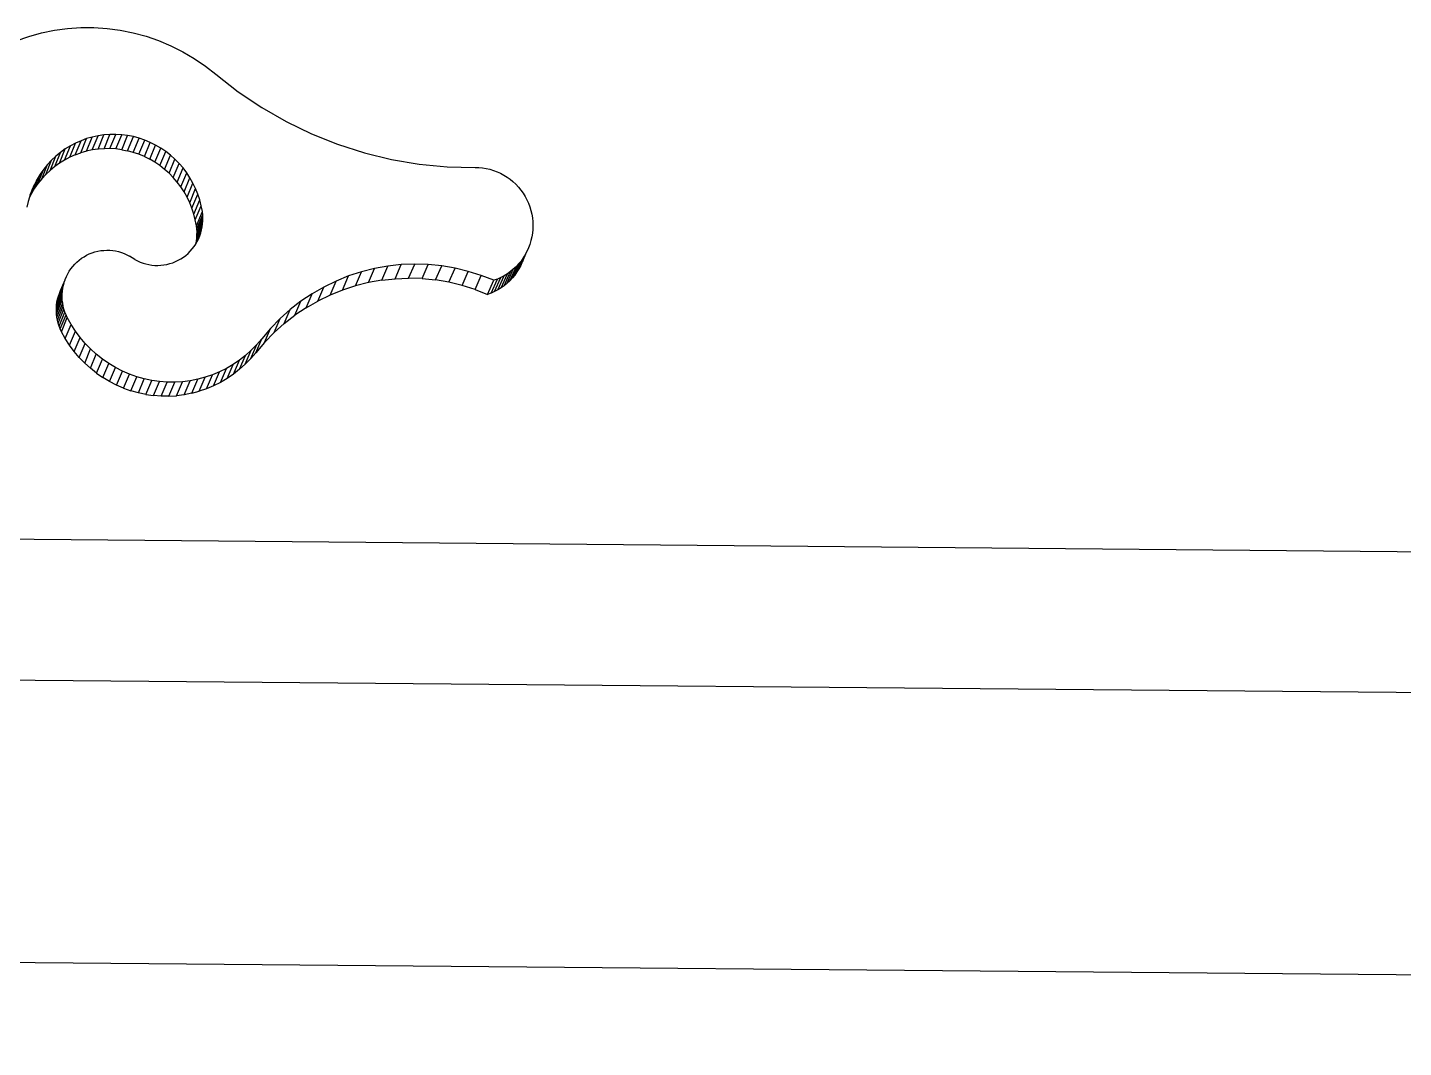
# Model space of a CAD drawing. Extents: x -106 to 80, y -44 to 65.
# Drawn here: x 2.273 to 4.618, y 31.477 to 33.215 of the extents above; entities that cross this region are included whole.
import ezdxf

# ---------------------------------------------------------------- set-up
doc = ezdxf.new("R2010")
doc.units = 0
doc.layers.get('0').update_dxf_attribs({"linetype": 'CONTINUOUS'})

msp = doc.modelspace()

# ---------------------------------------------------------------- linework, layer by layer
for p, q in [((2.3187, 33.2101), (2.341, 33.2132)), ((2.341, 33.2132), (2.3635, 33.2148)), ((2.3635, 33.2148), (2.3861, 33.2148)), ((2.3861, 33.2148), (2.4086, 33.2133)), ((2.4086, 33.2133), (2.431, 33.2104)), ((2.2536, 33.192), (2.2749, 33.1995)), ((2.2749, 33.1995), (2.2966, 33.2056)), ((2.2966, 33.2056), (2.3187, 33.2101)), ((2.431, 33.2104), (2.4531, 33.2059)), ((2.4531, 33.2059), (2.475, 33.1999)), ((2.475, 33.1999), (2.4964, 33.1925)), ((2.4964, 33.1925), (2.5173, 33.1837)), ((2.5173, 33.1837), (2.5376, 33.1735)), ((2.5376, 33.1735), (2.5572, 33.162)), ((2.5572, 33.162), (2.576, 33.1491)), ((2.576, 33.1491), (2.594, 33.1351)), ((2.594, 33.1351), (2.632, 33.1055)), ((2.632, 33.1055), (2.672, 33.0786)), ((2.672, 33.0786), (2.7137, 33.0547)), ((2.7137, 33.0547), (2.7569, 33.0338)), ((2.3637, 33.0013), (2.3736, 33.0255)), ((2.3736, 33.0255), (2.3641, 33.022)), ((2.3734, 33.0041), (2.3833, 33.0283)), ((2.3833, 33.0283), (2.3736, 33.0255)), ((2.3832, 33.0062), (2.3931, 33.0304)), ((2.3931, 33.0304), (2.3833, 33.0283)), ((2.4031, 33.0318), (2.3931, 33.0304)), ((2.3932, 33.0077), (2.4031, 33.0318)), ((2.4132, 33.0326), (2.4031, 33.0318)), ((2.4033, 33.0084), (2.4132, 33.0326)), ((2.4233, 33.0327), (2.4132, 33.0326)), ((2.4134, 33.0085), (2.4233, 33.0327)), ((2.4334, 33.0321), (2.4233, 33.0327)), ((2.4234, 33.0079), (2.4334, 33.0321)), ((2.4434, 33.0308), (2.4334, 33.0321)), ((2.4335, 33.0067), (2.4434, 33.0308)), ((2.4534, 33.0289), (2.4434, 33.0308)), ((2.4434, 33.0047), (2.4534, 33.0289)), ((2.4532, 33.0021), (2.4632, 33.0263)), ((2.4632, 33.0263), (2.4534, 33.0289)), ((2.4728, 33.023), (2.4632, 33.0263)), ((2.7569, 33.0338), (2.8014, 33.016)), ((2.3192, 32.9779), (2.329, 33.0021)), ((2.329, 33.0021), (2.3212, 32.9956)), ((2.3274, 32.9838), (2.3373, 33.0079)), ((2.3373, 33.0079), (2.329, 33.0021)), ((2.336, 32.9891), (2.3459, 33.0132)), ((2.3459, 33.0132), (2.3373, 33.0079)), ((2.345, 32.9938), (2.3548, 33.0179)), ((2.3548, 33.0179), (2.3459, 33.0132)), ((2.3542, 32.9978), (2.3641, 33.022)), ((2.3542, 32.9978), (2.3637, 33.0013)), ((2.3641, 33.022), (2.3548, 33.0179)), ((2.3734, 33.0041), (2.3637, 33.0013)), ((2.3832, 33.0062), (2.3734, 33.0041)), ((2.3932, 33.0077), (2.3832, 33.0062)), ((2.4033, 33.0084), (2.3932, 33.0077)), ((2.4134, 33.0085), (2.4033, 33.0084)), ((2.4234, 33.0079), (2.4134, 33.0085)), ((2.4335, 33.0067), (2.4234, 33.0079)), ((2.4335, 33.0067), (2.4434, 33.0047)), ((2.4532, 33.0021), (2.4434, 33.0047)), ((2.4628, 32.9988), (2.4532, 33.0021)), ((2.4628, 32.9988), (2.4728, 33.023)), ((2.4721, 32.9949), (2.4821, 33.0191)), ((2.4821, 33.0191), (2.4728, 33.023)), ((2.4812, 32.9904), (2.4912, 33.0145)), ((2.4912, 33.0145), (2.4821, 33.0191)), ((2.49, 32.9852), (2.5, 33.0094)), ((2.5, 33.0094), (2.4912, 33.0145)), ((2.4985, 32.9795), (2.5085, 33.0037)), ((2.5085, 33.0037), (2.5, 33.0094)), ((2.5165, 32.9974), (2.5085, 33.0037)), ((2.8014, 33.016), (2.847, 33.0014)), ((2.847, 33.0014), (2.8934, 32.9901)), ((2.297, 32.9571), (2.3069, 32.9813)), ((2.3069, 32.9813), (2.3005, 32.9734)), ((2.304, 32.9646), (2.3138, 32.9887)), ((2.3138, 32.9887), (2.3069, 32.9813)), ((2.3114, 32.9715), (2.3212, 32.9956)), ((2.3192, 32.9779), (2.3114, 32.9715)), ((2.3212, 32.9956), (2.3138, 32.9887)), ((2.3274, 32.9838), (2.3192, 32.9779)), ((2.336, 32.9891), (2.3274, 32.9838)), ((2.345, 32.9938), (2.336, 32.9891)), ((2.3542, 32.9978), (2.345, 32.9938)), ((2.4721, 32.9949), (2.4628, 32.9988)), ((2.4721, 32.9949), (2.4812, 32.9904)), ((2.49, 32.9852), (2.4812, 32.9904)), ((2.4985, 32.9795), (2.49, 32.9852)), ((2.5065, 32.9732), (2.4985, 32.9795)), ((2.5065, 32.9732), (2.5165, 32.9974)), ((2.5141, 32.9664), (2.5242, 32.9906)), ((2.5242, 32.9906), (2.5165, 32.9974)), ((2.5213, 32.9591), (2.5313, 32.9833)), ((2.5313, 32.9833), (2.5242, 32.9906)), ((2.538, 32.9755), (2.5313, 32.9833)), ((2.8934, 32.9901), (2.9405, 32.9822)), ((2.9405, 32.9822), (2.988, 32.9776)), ((2.988, 32.9776), (3.0357, 32.9764)), ((2.2794, 32.9323), (2.2893, 32.9564)), ((2.2893, 32.9564), (2.2845, 32.9473)), ((2.2848, 32.941), (2.2946, 32.9651)), ((2.2946, 32.9651), (2.2893, 32.9564)), ((2.2906, 32.9493), (2.3005, 32.9734)), ((2.297, 32.9571), (2.2906, 32.9493)), ((2.3005, 32.9734), (2.2946, 32.9651)), ((2.304, 32.9646), (2.297, 32.9571)), ((2.3114, 32.9715), (2.304, 32.9646)), ((2.5141, 32.9664), (2.5065, 32.9732)), ((2.5213, 32.9591), (2.5141, 32.9664)), ((2.528, 32.9514), (2.5213, 32.9591)), ((2.528, 32.9514), (2.538, 32.9755)), ((2.5341, 32.9432), (2.5442, 32.9673)), ((2.5442, 32.9673), (2.538, 32.9755)), ((2.5398, 32.9346), (2.5498, 32.9587)), ((2.5498, 32.9587), (2.5442, 32.9673)), ((2.5549, 32.9498), (2.5498, 32.9587)), ((3.0357, 32.9764), (3.0421, 32.9763)), ((3.0421, 32.9763), (3.0484, 32.9757)), ((3.0484, 32.9757), (3.0548, 32.9747)), ((3.0548, 32.9747), (3.061, 32.9733)), ((3.061, 32.9733), (3.0672, 32.9714)), ((3.0672, 32.9714), (3.0732, 32.9692)), ((3.0732, 32.9692), (3.079, 32.9665)), ((3.079, 32.9665), (3.0847, 32.9635)), ((3.0847, 32.9635), (3.0902, 32.9601)), ((3.0902, 32.9601), (3.0954, 32.9563)), ((3.0954, 32.9563), (3.1004, 32.9522)), ((2.2794, 32.9323), (2.2762, 32.926)), ((2.2774, 32.9299), (2.2845, 32.9473)), ((2.2804, 32.938), (2.2774, 32.9299)), ((2.2848, 32.941), (2.2794, 32.9323)), ((2.2845, 32.9473), (2.2804, 32.938)), ((2.2906, 32.9493), (2.2848, 32.941)), ((2.5341, 32.9432), (2.528, 32.9514)), ((2.5398, 32.9346), (2.5341, 32.9432)), ((2.5448, 32.9257), (2.5398, 32.9346)), ((2.5448, 32.9257), (2.5549, 32.9498)), ((2.5493, 32.9164), (2.5593, 32.9405)), ((2.5531, 32.9069), (2.5632, 32.9309)), ((2.5593, 32.9405), (2.5549, 32.9498)), ((2.5632, 32.9309), (2.5593, 32.9405)), ((2.5664, 32.9212), (2.5632, 32.9309)), ((3.1004, 32.9522), (3.1052, 32.9478)), ((3.1052, 32.9478), (3.1096, 32.943)), ((3.1096, 32.943), (3.1137, 32.938)), ((3.1137, 32.938), (3.1175, 32.9327)), ((3.1175, 32.9327), (3.1209, 32.9272)), ((2.274, 32.9185), (2.2717, 32.9085)), ((2.2762, 32.926), (2.274, 32.9185)), ((2.2768, 32.9284), (2.2762, 32.926)), ((2.2774, 32.9299), (2.2768, 32.9284)), ((2.5493, 32.9164), (2.5448, 32.9257)), ((2.5531, 32.9069), (2.5493, 32.9164)), ((2.5563, 32.8971), (2.5664, 32.9212)), ((2.5589, 32.8871), (2.569, 32.9112)), ((2.569, 32.9112), (2.5664, 32.9212)), ((2.5709, 32.9011), (2.569, 32.9112)), ((3.1209, 32.9272), (3.124, 32.9214)), ((3.124, 32.9214), (3.1266, 32.9155)), ((3.1266, 32.9155), (3.1289, 32.9094)), ((3.1289, 32.9094), (3.1308, 32.9032)), ((2.5563, 32.8971), (2.5531, 32.9069)), ((2.5589, 32.8871), (2.5563, 32.8971)), ((2.5608, 32.877), (2.5589, 32.8871)), ((2.5608, 32.877), (2.5709, 32.9011)), ((2.5615, 32.8718), (2.5715, 32.8959)), ((2.5617, 32.8614), (2.5718, 32.8854)), ((2.5618, 32.8666), (2.5719, 32.8906)), ((2.5715, 32.8959), (2.5709, 32.9011)), ((2.5714, 32.8802), (2.5718, 32.8854)), ((2.5719, 32.8906), (2.5715, 32.8959)), ((2.5718, 32.8854), (2.5719, 32.8906)), ((3.1308, 32.9032), (3.1323, 32.8968)), ((3.1323, 32.8968), (3.1334, 32.8904)), ((3.1334, 32.8904), (3.134, 32.8839)), ((3.134, 32.8839), (3.1343, 32.8774)), ((2.5596, 32.8458), (2.5697, 32.8699)), ((2.5607, 32.851), (2.5707, 32.875)), ((2.5615, 32.8718), (2.5608, 32.877)), ((2.5614, 32.8561), (2.5714, 32.8802)), ((2.5614, 32.8561), (2.5617, 32.8614)), ((2.5618, 32.8666), (2.5615, 32.8718)), ((2.5617, 32.8614), (2.5618, 32.8666)), ((2.5623, 32.8504), (2.5683, 32.8648)), ((2.5666, 32.8599), (2.5683, 32.8648)), ((2.5683, 32.8648), (2.5697, 32.8699)), ((2.5697, 32.8699), (2.5707, 32.875)), ((2.5707, 32.875), (2.5714, 32.8802)), ((3.1335, 32.8644), (3.1324, 32.858)), ((3.1341, 32.8709), (3.1335, 32.8644)), ((3.1343, 32.8774), (3.1341, 32.8709)), ((2.5502, 32.8337), (2.5536, 32.8375)), ((2.5536, 32.8375), (2.5568, 32.8416)), ((2.5568, 32.8416), (2.5596, 32.8458)), ((2.5596, 32.8458), (2.5607, 32.851)), ((2.5596, 32.8458), (2.5597, 32.8459)), ((2.5596, 32.8458), (2.5596, 32.8458)), ((2.5597, 32.8459), (2.5623, 32.8504)), ((2.5607, 32.851), (2.5614, 32.8561)), ((2.5623, 32.8504), (2.5646, 32.8551)), ((2.5646, 32.8551), (2.5666, 32.8599)), ((3.1269, 32.8394), (3.1242, 32.8335)), ((3.1291, 32.8454), (3.1269, 32.8394)), ((3.131, 32.8517), (3.1291, 32.8454)), ((3.1324, 32.858), (3.131, 32.8517)), ((2.3534, 32.8116), (2.357, 32.8152)), ((2.357, 32.8152), (2.3608, 32.8186)), ((2.3608, 32.8186), (2.3649, 32.8216)), ((2.3649, 32.8216), (2.3692, 32.8244)), ((2.3692, 32.8244), (2.3736, 32.8269)), ((2.3736, 32.8269), (2.3782, 32.8291)), ((2.3782, 32.8291), (2.3829, 32.831)), ((2.3829, 32.831), (2.3878, 32.8325)), ((2.3878, 32.8325), (2.3927, 32.8338)), ((2.3927, 32.8338), (2.3977, 32.8347)), ((2.3977, 32.8347), (2.4027, 32.8352)), ((2.4027, 32.8352), (2.4078, 32.8355)), ((2.4078, 32.8355), (2.4129, 32.8353)), ((2.4129, 32.8353), (2.418, 32.8349)), ((2.418, 32.8349), (2.423, 32.8341)), ((2.423, 32.8341), (2.428, 32.833)), ((2.428, 32.833), (2.4329, 32.8315)), ((2.4329, 32.8315), (2.4377, 32.8297)), ((2.4377, 32.8297), (2.4423, 32.8276)), ((2.4423, 32.8276), (2.4469, 32.8252)), ((2.4556, 32.8198), (2.4469, 32.8252)), ((2.4556, 32.8198), (2.4602, 32.8174)), ((2.4602, 32.8174), (2.4649, 32.8153)), ((2.4649, 32.8153), (2.4698, 32.8135)), ((2.4698, 32.8135), (2.4747, 32.812)), ((2.5154, 32.8125), (2.5203, 32.814)), ((2.5203, 32.814), (2.5251, 32.8159)), ((2.5251, 32.8159), (2.5297, 32.8182)), ((2.5297, 32.8182), (2.5342, 32.8207)), ((2.5342, 32.8207), (2.5385, 32.8235)), ((2.5385, 32.8235), (2.5426, 32.8266)), ((2.5426, 32.8266), (2.5465, 32.83)), ((2.5465, 32.83), (2.5502, 32.8337)), ((3.1035, 32.793), (3.1141, 32.817)), ((3.1072, 32.7983), (3.1178, 32.8223)), ((3.1141, 32.817), (3.11, 32.812)), ((3.1106, 32.8038), (3.1187, 32.8221)), ((3.1163, 32.8154), (3.1136, 32.8095)), ((3.1178, 32.8223), (3.1141, 32.817)), ((3.1165, 32.8158), (3.1163, 32.8154)), ((3.1165, 32.8158), (3.1242, 32.8335)), ((3.1185, 32.8214), (3.1165, 32.8158)), ((3.1197, 32.8252), (3.1178, 32.8223)), ((3.1185, 32.8214), (3.1218, 32.8289)), ((3.1187, 32.8221), (3.1185, 32.8214)), ((3.1187, 32.8221), (3.1212, 32.8278)), ((3.1197, 32.8252), (3.1187, 32.8221)), ((3.1212, 32.8278), (3.1197, 32.8252)), ((3.1218, 32.8289), (3.1212, 32.8278)), ((3.1242, 32.8335), (3.1218, 32.8289)), ((2.3371, 32.7857), (2.3391, 32.7905)), ((2.3391, 32.7905), (2.3414, 32.7951)), ((2.3414, 32.7951), (2.3439, 32.7995)), ((2.3439, 32.7995), (2.3468, 32.8038)), ((2.3468, 32.8038), (2.35, 32.8078)), ((2.35, 32.8078), (2.3534, 32.8116)), ((2.4747, 32.812), (2.4798, 32.8109)), ((2.4798, 32.8109), (2.4849, 32.8101)), ((2.4849, 32.8101), (2.49, 32.8096)), ((2.49, 32.8096), (2.4951, 32.8095)), ((2.4951, 32.8095), (2.5003, 32.8097)), ((2.5003, 32.8097), (2.5054, 32.8103)), ((2.5054, 32.8103), (2.5104, 32.8112)), ((2.5104, 32.8112), (2.5154, 32.8125)), ((2.8201, 32.7915), (2.7988, 32.7828)), ((2.8098, 32.7675), (2.8201, 32.7915)), ((2.842, 32.7986), (2.8201, 32.7915)), ((2.8317, 32.7746), (2.842, 32.7986)), ((2.8643, 32.8042), (2.842, 32.7986)), ((2.854, 32.7802), (2.8643, 32.8042)), ((2.887, 32.8083), (2.8643, 32.8042)), ((2.8766, 32.7843), (2.887, 32.8083)), ((2.9099, 32.8108), (2.887, 32.8083)), ((2.8995, 32.7868), (2.9099, 32.8108)), ((2.9329, 32.8117), (2.9099, 32.8108)), ((2.9225, 32.7877), (2.9329, 32.8117)), ((2.956, 32.811), (2.9329, 32.8117)), ((2.9455, 32.787), (2.956, 32.811)), ((2.9789, 32.8087), (2.956, 32.811)), ((2.9685, 32.7847), (2.9789, 32.8087)), ((3.0017, 32.8048), (2.9789, 32.8087)), ((2.9912, 32.7809), (3.0017, 32.8048)), ((3.0242, 32.7994), (3.0017, 32.8048)), ((3.0136, 32.7755), (3.0242, 32.7994)), ((3.0462, 32.7925), (3.0242, 32.7994)), ((3.0357, 32.7686), (3.0462, 32.7925)), ((3.0678, 32.7841), (3.0462, 32.7925)), ((3.0747, 32.7679), (3.0853, 32.7918)), ((3.0853, 32.7918), (3.0796, 32.7888)), ((3.0802, 32.7712), (3.0908, 32.7952)), ((3.0908, 32.7952), (3.0853, 32.7918)), ((3.0854, 32.7749), (3.096, 32.7989)), ((3.0904, 32.779), (3.1009, 32.8029)), ((3.096, 32.7989), (3.0908, 32.7952)), ((3.095, 32.7834), (3.1056, 32.8073)), ((3.1009, 32.8029), (3.096, 32.7989)), ((3.0994, 32.7881), (3.11, 32.812)), ((3.1035, 32.793), (3.0994, 32.7881)), ((3.1056, 32.8073), (3.1009, 32.8029)), ((3.1072, 32.7983), (3.1035, 32.793)), ((3.11, 32.812), (3.1056, 32.8073)), ((3.1106, 32.8038), (3.1072, 32.7983)), ((3.1136, 32.8095), (3.1106, 32.8038)), ((18.2179, 32.1984), (-45.9843, 32.7785)), ((2.3231, 32.7469), (2.333, 32.7708)), ((2.3242, 32.7519), (2.3334, 32.7745)), ((2.3255, 32.7569), (2.3308, 32.7698)), ((2.3272, 32.7618), (2.3292, 32.7665)), ((2.3292, 32.7665), (2.3369, 32.7852)), ((2.3292, 32.7665), (2.3308, 32.7698)), ((2.3308, 32.7698), (2.3354, 32.7809)), ((2.3308, 32.7698), (2.3315, 32.7711)), ((2.3315, 32.7711), (2.3352, 32.78)), ((2.3315, 32.7711), (2.3334, 32.7745)), ((2.3323, 32.7657), (2.333, 32.7708)), ((2.333, 32.7708), (2.3339, 32.7752)), ((2.3334, 32.7745), (2.334, 32.7759)), ((2.3334, 32.7745), (2.3339, 32.7752)), ((2.3339, 32.7752), (2.334, 32.7759)), ((2.334, 32.7759), (2.3352, 32.78)), ((2.3352, 32.78), (2.3354, 32.7809)), ((2.3354, 32.7809), (2.3369, 32.7852)), ((2.3369, 32.7852), (2.3371, 32.7857)), ((2.778, 32.7727), (2.7581, 32.7613)), ((2.7678, 32.7488), (2.778, 32.7727)), ((2.7988, 32.7828), (2.778, 32.7727)), ((2.7885, 32.7589), (2.7988, 32.7828)), ((2.8098, 32.7675), (2.7885, 32.7589)), ((2.8317, 32.7746), (2.8098, 32.7675)), ((2.854, 32.7802), (2.8317, 32.7746)), ((2.8766, 32.7843), (2.854, 32.7802)), ((2.8766, 32.7843), (2.8995, 32.7868)), ((2.8995, 32.7868), (2.9225, 32.7877)), ((2.9455, 32.787), (2.9225, 32.7877)), ((2.9455, 32.787), (2.9685, 32.7847)), ((2.9912, 32.7809), (2.9685, 32.7847)), ((3.0136, 32.7755), (2.9912, 32.7809)), ((3.0357, 32.7686), (3.0136, 32.7755)), ((3.0357, 32.7686), (3.0572, 32.7601)), ((3.0572, 32.7601), (3.0678, 32.7841)), ((3.0632, 32.7623), (3.0738, 32.7863)), ((3.0738, 32.7863), (3.0678, 32.7841)), ((3.0691, 32.7649), (3.0796, 32.7888)), ((3.0747, 32.7679), (3.0691, 32.7649)), ((3.0796, 32.7888), (3.0738, 32.7863)), ((3.0802, 32.7712), (3.0747, 32.7679)), ((3.0854, 32.7749), (3.0802, 32.7712)), ((3.0904, 32.779), (3.0854, 32.7749)), ((3.095, 32.7834), (3.0904, 32.779)), ((3.0994, 32.7881), (3.095, 32.7834)), ((2.322, 32.7366), (2.3319, 32.7605)), ((2.322, 32.7314), (2.3319, 32.7554)), ((2.3223, 32.7263), (2.3321, 32.7502)), ((2.3224, 32.7418), (2.3323, 32.7657)), ((2.3224, 32.7418), (2.3231, 32.7469)), ((2.3229, 32.7211), (2.3328, 32.745)), ((2.3231, 32.7469), (2.3242, 32.7519)), ((2.3242, 32.7519), (2.3255, 32.7569)), ((2.3255, 32.7569), (2.3272, 32.7618)), ((2.3319, 32.7605), (2.3323, 32.7657)), ((2.3319, 32.7554), (2.3319, 32.7605)), ((2.3321, 32.7502), (2.3319, 32.7554)), ((2.3328, 32.745), (2.3321, 32.7502)), ((2.3337, 32.7399), (2.3328, 32.745)), ((2.7389, 32.7484), (2.7206, 32.7342)), ((2.7286, 32.7245), (2.7389, 32.7484)), ((2.7581, 32.7613), (2.7389, 32.7484)), ((2.7478, 32.7373), (2.7581, 32.7613)), ((2.7478, 32.7373), (2.7678, 32.7488)), ((2.7885, 32.7589), (2.7678, 32.7488)), ((3.0632, 32.7623), (3.0572, 32.7601)), ((3.0691, 32.7649), (3.0632, 32.7623)), ((2.322, 32.7366), (2.3224, 32.7418)), ((2.322, 32.7314), (2.322, 32.7366)), ((2.3223, 32.7263), (2.322, 32.7314)), ((2.3229, 32.7211), (2.3223, 32.7263)), ((2.3239, 32.716), (2.3229, 32.7211)), ((2.3239, 32.716), (2.3337, 32.7399)), ((2.3251, 32.711), (2.335, 32.7349)), ((2.3267, 32.7061), (2.3366, 32.73)), ((2.3286, 32.7013), (2.3385, 32.7252)), ((2.3309, 32.6966), (2.3407, 32.7205)), ((2.335, 32.7349), (2.3337, 32.7399)), ((2.3366, 32.73), (2.335, 32.7349)), ((2.3385, 32.7252), (2.3366, 32.73)), ((2.3407, 32.7205), (2.3385, 32.7252)), ((2.3472, 32.7088), (2.3407, 32.7205)), ((2.7206, 32.7342), (2.7033, 32.7189)), ((2.7104, 32.7103), (2.7206, 32.7342)), ((2.7104, 32.7103), (2.7286, 32.7245)), ((2.7478, 32.7373), (2.7286, 32.7245)), ((2.3251, 32.711), (2.3239, 32.716)), ((2.3267, 32.7061), (2.3251, 32.711)), ((2.3286, 32.7013), (2.3267, 32.7061)), ((2.3309, 32.6966), (2.3286, 32.7013)), ((2.3373, 32.6849), (2.3309, 32.6966)), ((2.3373, 32.6849), (2.3472, 32.7088)), ((2.3446, 32.6737), (2.3544, 32.6976)), ((2.3544, 32.6976), (2.3472, 32.7088)), ((2.3624, 32.6868), (2.3544, 32.6976)), ((2.6871, 32.7023), (2.6721, 32.6847)), ((2.6769, 32.6784), (2.6871, 32.7023)), ((2.7033, 32.7189), (2.6871, 32.7023)), ((2.6931, 32.695), (2.7033, 32.7189)), ((2.7104, 32.7103), (2.6931, 32.695)), ((2.3446, 32.6737), (2.3373, 32.6849)), ((2.3525, 32.663), (2.3446, 32.6737)), ((2.3525, 32.663), (2.3624, 32.6868)), ((2.3611, 32.6528), (2.371, 32.6767)), ((2.371, 32.6767), (2.3624, 32.6868)), ((2.3802, 32.6671), (2.371, 32.6767)), ((2.6533, 32.6508), (2.6635, 32.6746)), ((2.6635, 32.6746), (2.6543, 32.6651)), ((2.6619, 32.6608), (2.6721, 32.6847)), ((2.6769, 32.6784), (2.6619, 32.6608)), ((2.6721, 32.6847), (2.6635, 32.6746)), ((2.6931, 32.695), (2.6769, 32.6784)), ((2.3611, 32.6528), (2.3525, 32.663)), ((2.3703, 32.6432), (2.3611, 32.6528)), ((2.3703, 32.6432), (2.3802, 32.6671)), ((2.3901, 32.6581), (2.3802, 32.6671)), ((2.3802, 32.6343), (2.3901, 32.6581)), ((2.4005, 32.6498), (2.3901, 32.6581)), ((2.3906, 32.626), (2.4005, 32.6498)), ((2.4114, 32.6423), (2.4005, 32.6498)), ((2.6445, 32.6563), (2.6341, 32.6482)), ((2.6343, 32.6325), (2.6445, 32.6563)), ((2.6441, 32.6413), (2.6543, 32.6651)), ((2.6533, 32.6508), (2.6441, 32.6413)), ((2.6543, 32.6651), (2.6445, 32.6563)), ((2.6619, 32.6608), (2.6533, 32.6508)), ((2.3802, 32.6343), (2.3703, 32.6432)), ((2.3906, 32.626), (2.3802, 32.6343)), ((2.3906, 32.626), (2.4014, 32.6185)), ((2.4014, 32.6185), (2.4114, 32.6423)), ((2.4227, 32.6355), (2.4114, 32.6423)), ((2.4128, 32.6116), (2.4227, 32.6355)), ((2.4345, 32.6294), (2.4227, 32.6355)), ((2.4246, 32.6056), (2.4345, 32.6294)), ((2.4466, 32.6242), (2.4345, 32.6294)), ((2.6002, 32.6283), (2.588, 32.6232)), ((2.59, 32.6045), (2.6002, 32.6283)), ((2.6119, 32.6341), (2.6002, 32.6283)), ((2.6018, 32.6103), (2.6119, 32.6341)), ((2.6232, 32.6408), (2.6119, 32.6341)), ((2.6131, 32.617), (2.6232, 32.6408)), ((2.6341, 32.6482), (2.6232, 32.6408)), ((2.624, 32.6244), (2.6341, 32.6482)), ((2.6343, 32.6325), (2.624, 32.6244)), ((2.6343, 32.6325), (2.6441, 32.6413)), ((2.4128, 32.6116), (2.4014, 32.6185)), ((2.4246, 32.6056), (2.4128, 32.6116)), ((2.4367, 32.6004), (2.4246, 32.6056)), ((2.4367, 32.6004), (2.4466, 32.6242)), ((2.4591, 32.6197), (2.4466, 32.6242)), ((2.4491, 32.5959), (2.4591, 32.6197)), ((2.4718, 32.6162), (2.4591, 32.6197)), ((2.4618, 32.5924), (2.4718, 32.6162)), ((2.4847, 32.6134), (2.4718, 32.6162)), ((2.4747, 32.5897), (2.4847, 32.6134)), ((2.4977, 32.6116), (2.4847, 32.6134)), ((2.4877, 32.5878), (2.4977, 32.6116)), ((2.5108, 32.6106), (2.4977, 32.6116)), ((2.5008, 32.5868), (2.5108, 32.6106)), ((2.5239, 32.6105), (2.5108, 32.6106)), ((2.5139, 32.5867), (2.5239, 32.6105)), ((2.537, 32.6113), (2.5239, 32.6105)), ((2.527, 32.5875), (2.537, 32.6113)), ((2.5501, 32.613), (2.537, 32.6113)), ((2.54, 32.5892), (2.5501, 32.613)), ((2.5629, 32.6155), (2.5501, 32.613)), ((2.5529, 32.5917), (2.5629, 32.6155)), ((2.5756, 32.6189), (2.5629, 32.6155)), ((2.5655, 32.5951), (2.5756, 32.6189)), ((2.588, 32.6232), (2.5756, 32.6189)), ((2.5779, 32.5994), (2.588, 32.6232)), ((2.59, 32.6045), (2.5779, 32.5994)), ((2.6018, 32.6103), (2.59, 32.6045)), ((2.6131, 32.617), (2.6018, 32.6103)), ((2.624, 32.6244), (2.6131, 32.617)), ((2.4367, 32.6004), (2.4491, 32.5959)), ((2.4618, 32.5924), (2.4491, 32.5959)), ((2.4747, 32.5897), (2.4618, 32.5924)), ((2.4747, 32.5897), (2.4877, 32.5878)), ((2.5008, 32.5868), (2.4877, 32.5878)), ((2.5139, 32.5867), (2.5008, 32.5868)), ((2.5139, 32.5867), (2.527, 32.5875)), ((2.54, 32.5892), (2.527, 32.5875)), ((2.5529, 32.5917), (2.54, 32.5892)), ((2.5529, 32.5917), (2.5655, 32.5951)), ((2.5779, 32.5994), (2.5655, 32.5951)), ((-45.9828, 32.5349), (18.2173, 31.9605)), ((-46.4018, 32.049), (18.7887, 31.477))]:
    msp.add_line(p, q)

doc.saveas('drawing.dxf')
